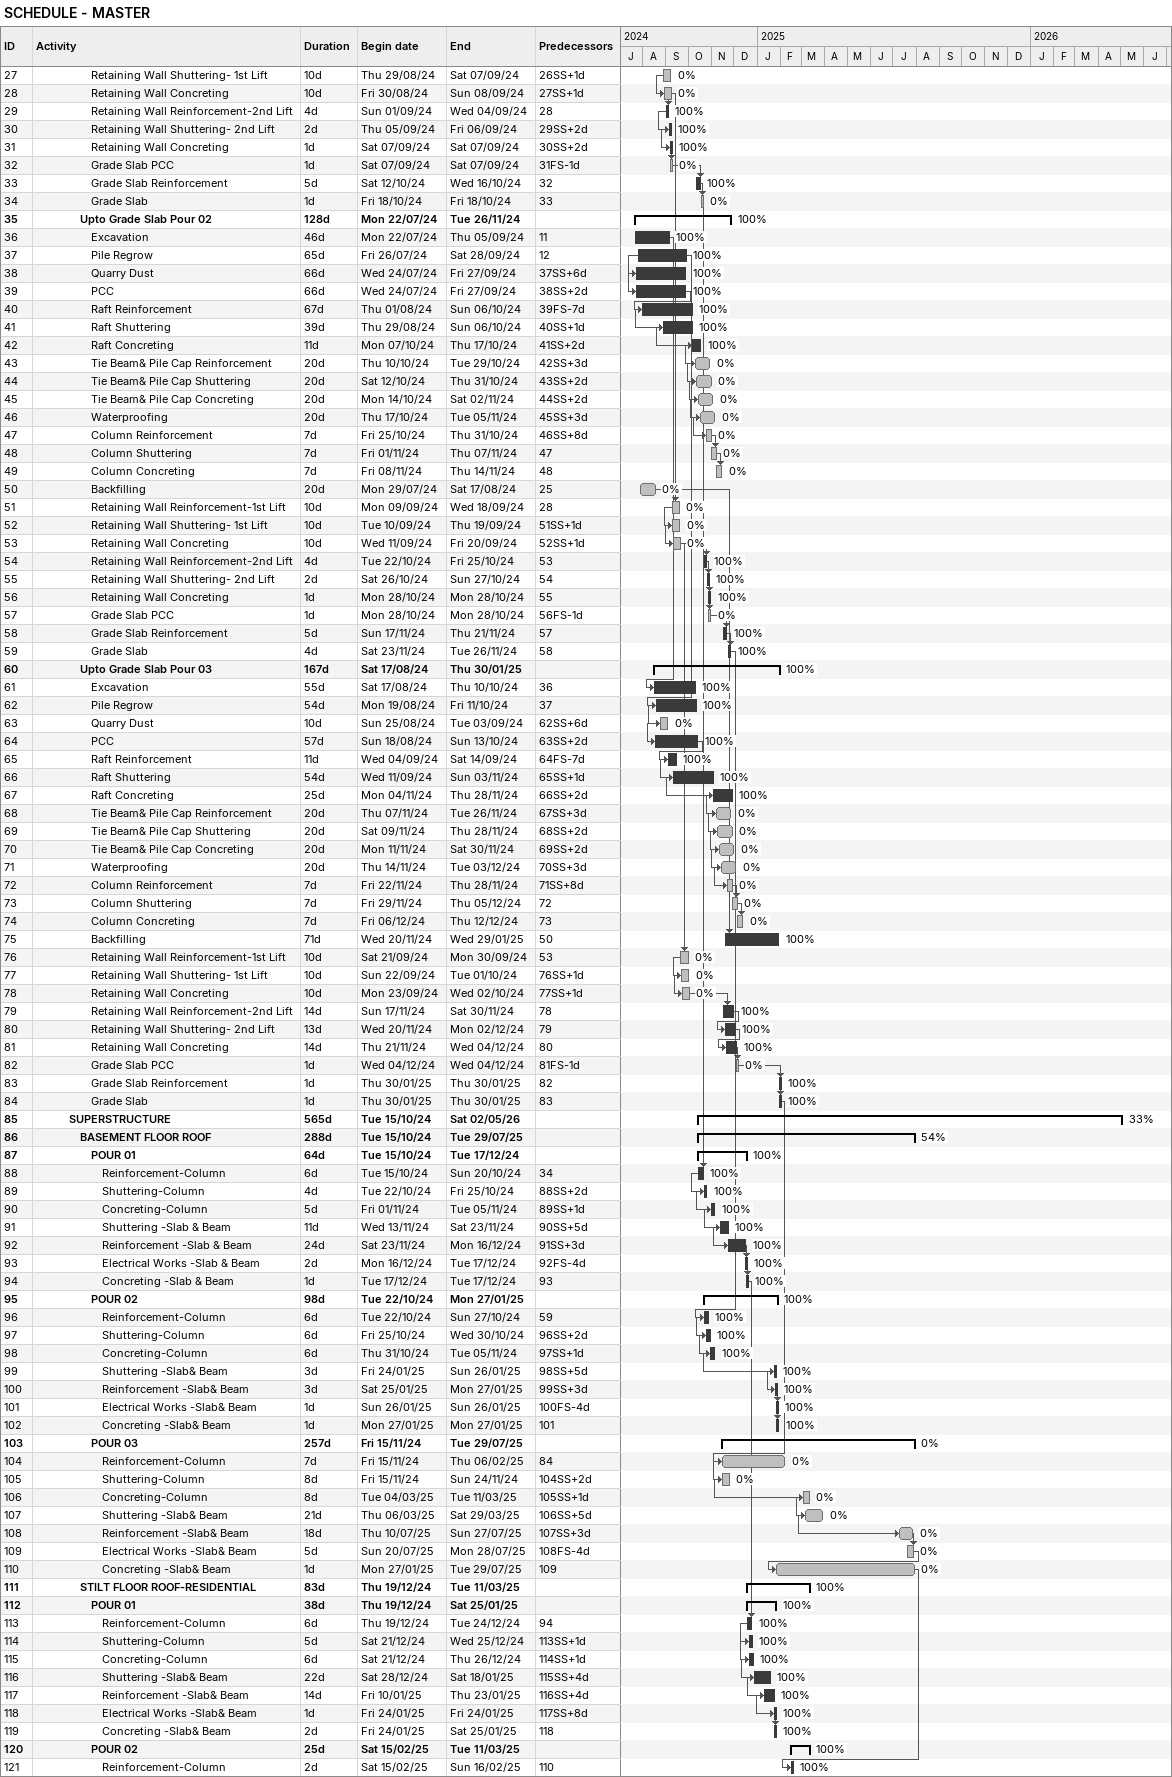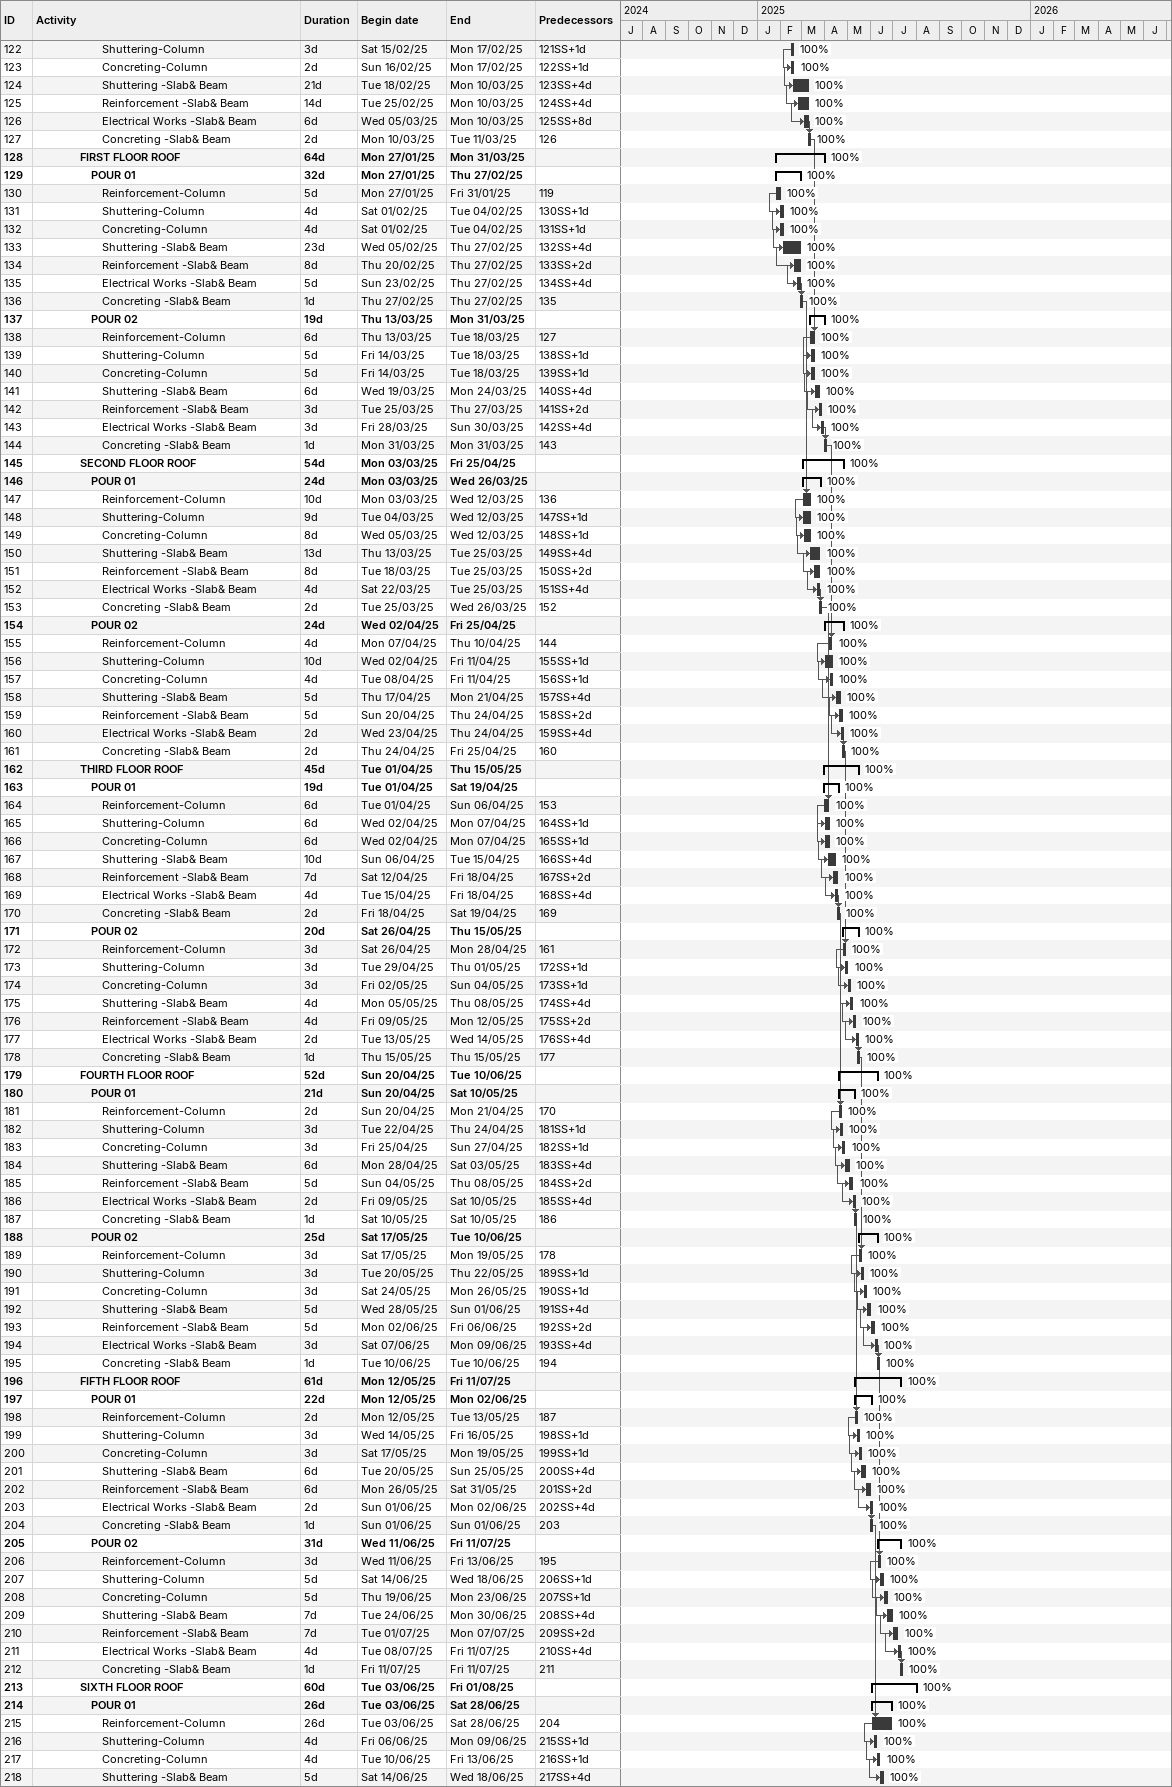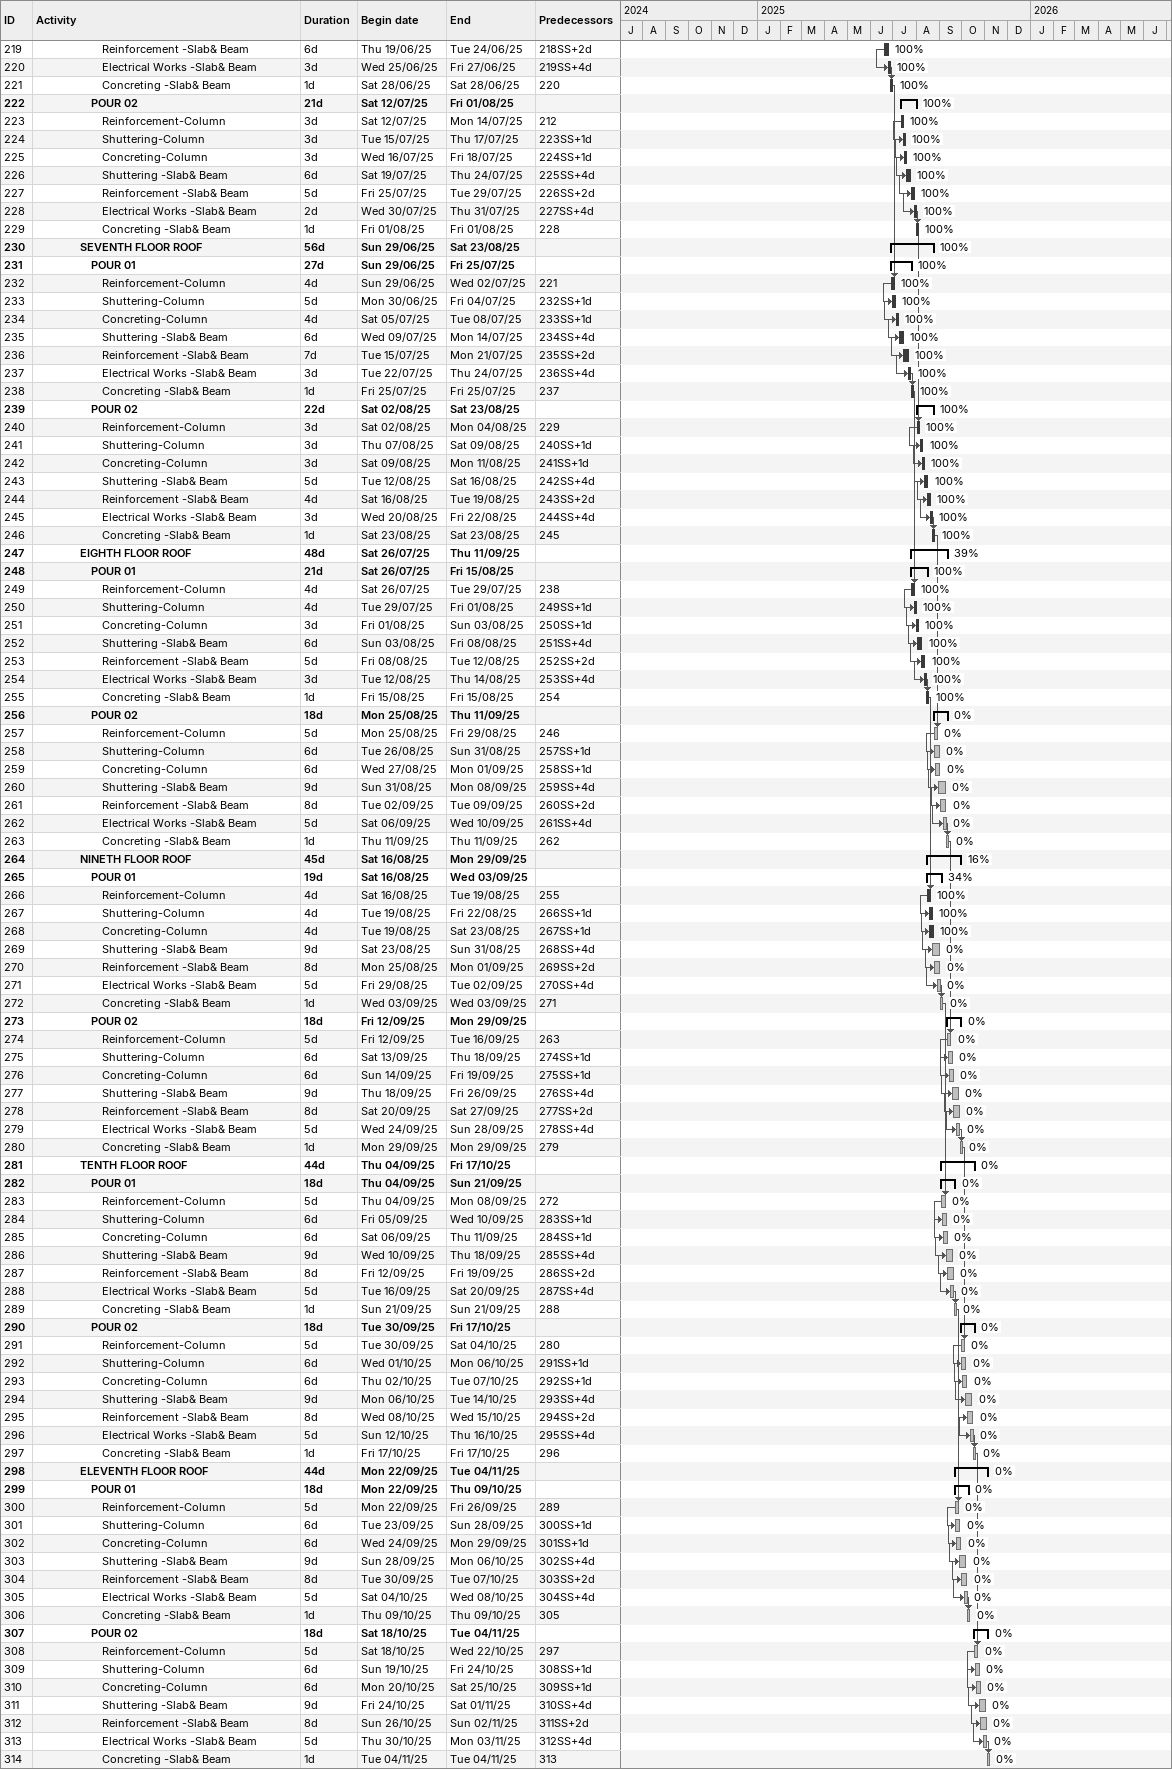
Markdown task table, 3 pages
SCHEDULE - MASTER

| ID | Level | Task | Duration | Start | Finish | Predecessors | % complete |
|---|---|---|---|---|---|---|---|
| 27 | 6 | Retaining Wall Shuttering- 1st Lift | 10d | 2024-08-29 | 2024-09-07 | 26SS+1d | 0 |
| 28 | 6 | Retaining Wall Concreting | 10d | 2024-08-30 | 2024-09-08 | 27SS+1d | 0 |
| 29 | 6 | Retaining Wall Reinforcement-2nd Lift | 4d | 2024-09-01 | 2024-09-04 | 28 | 100 |
| 30 | 6 | Retaining Wall Shuttering- 2nd Lift | 2d | 2024-09-05 | 2024-09-06 | 29SS+2d | 100 |
| 31 | 6 | Retaining Wall Concreting | 1d | 2024-09-07 | 2024-09-07 | 30SS+2d | 100 |
| 32 | 6 | Grade Slab PCC | 1d | 2024-09-07 | 2024-09-07 | 31FS-1d | 0 |
| 33 | 6 | Grade Slab Reinforcement | 5d | 2024-10-12 | 2024-10-16 | 32 | 100 |
| 34 | 6 | Grade Slab | 1d | 2024-10-18 | 2024-10-18 | 33 | 0 |
| 35 | 5 | **Upto Grade Slab Pour 02** | 128d | 2024-07-22 | 2024-11-26 |  | 100 |
| 36 | 6 | Excavation | 46d | 2024-07-22 | 2024-09-05 | 11 | 100 |
| 37 | 6 | Pile Regrow | 65d | 2024-07-26 | 2024-09-28 | 12 | 100 |
| 38 | 6 | Quarry Dust | 66d | 2024-07-24 | 2024-09-27 | 37SS+6d | 100 |
| 39 | 6 | PCC | 66d | 2024-07-24 | 2024-09-27 | 38SS+2d | 100 |
| 40 | 6 | Raft Reinforcement | 67d | 2024-08-01 | 2024-10-06 | 39FS-7d | 100 |
| 41 | 6 | Raft Shuttering | 39d | 2024-08-29 | 2024-10-06 | 40SS+1d | 100 |
| 42 | 6 | Raft Concreting | 11d | 2024-10-07 | 2024-10-17 | 41SS+2d | 100 |
| 43 | 6 | Tie Beam& Pile Cap Reinforcement | 20d | 2024-10-10 | 2024-10-29 | 42SS+3d | 0 |
| 44 | 6 | Tie Beam& Pile Cap Shuttering | 20d | 2024-10-12 | 2024-10-31 | 43SS+2d | 0 |
| 45 | 6 | Tie Beam& Pile Cap Concreting | 20d | 2024-10-14 | 2024-11-02 | 44SS+2d | 0 |
| 46 | 6 | Waterproofing | 20d | 2024-10-17 | 2024-11-05 | 45SS+3d | 0 |
| 47 | 6 | Column Reinforcement | 7d | 2024-10-25 | 2024-10-31 | 46SS+8d | 0 |
| 48 | 6 | Column Shuttering | 7d | 2024-11-01 | 2024-11-07 | 47 | 0 |
| 49 | 6 | Column Concreting | 7d | 2024-11-08 | 2024-11-14 | 48 | 0 |
| 50 | 6 | Backfilling | 20d | 2024-07-29 | 2024-08-17 | 25 | 0 |
| 51 | 6 | Retaining Wall Reinforcement-1st Lift | 10d | 2024-09-09 | 2024-09-18 | 28 | 0 |
| 52 | 6 | Retaining Wall Shuttering- 1st Lift | 10d | 2024-09-10 | 2024-09-19 | 51SS+1d | 0 |
| 53 | 6 | Retaining Wall Concreting | 10d | 2024-09-11 | 2024-09-20 | 52SS+1d | 0 |
| 54 | 6 | Retaining Wall Reinforcement-2nd Lift | 4d | 2024-10-22 | 2024-10-25 | 53 | 100 |
| 55 | 6 | Retaining Wall Shuttering- 2nd Lift | 2d | 2024-10-26 | 2024-10-27 | 54 | 100 |
| 56 | 6 | Retaining Wall Concreting | 1d | 2024-10-28 | 2024-10-28 | 55 | 100 |
| 57 | 6 | Grade Slab PCC | 1d | 2024-10-28 | 2024-10-28 | 56FS-1d | 0 |
| 58 | 6 | Grade Slab Reinforcement | 5d | 2024-11-17 | 2024-11-21 | 57 | 100 |
| 59 | 6 | Grade Slab | 4d | 2024-11-23 | 2024-11-26 | 58 | 100 |
| 60 | 5 | **Upto Grade Slab Pour 03** | 167d | 2024-08-17 | 2025-01-30 |  | 100 |
| 61 | 6 | Excavation | 55d | 2024-08-17 | 2024-10-10 | 36 | 100 |
| 62 | 6 | Pile Regrow | 54d | 2024-08-19 | 2024-10-11 | 37 | 100 |
| 63 | 6 | Quarry Dust | 10d | 2024-08-25 | 2024-09-03 | 62SS+6d | 0 |
| 64 | 6 | PCC | 57d | 2024-08-18 | 2024-10-13 | 63SS+2d | 100 |
| 65 | 6 | Raft Reinforcement | 11d | 2024-09-04 | 2024-09-14 | 64FS-7d | 100 |
| 66 | 6 | Raft Shuttering | 54d | 2024-09-11 | 2024-11-03 | 65SS+1d | 100 |
| 67 | 6 | Raft Concreting | 25d | 2024-11-04 | 2024-11-28 | 66SS+2d | 100 |
| 68 | 6 | Tie Beam& Pile Cap Reinforcement | 20d | 2024-11-07 | 2024-11-26 | 67SS+3d | 0 |
| 69 | 6 | Tie Beam& Pile Cap Shuttering | 20d | 2024-11-09 | 2024-11-28 | 68SS+2d | 0 |
| 70 | 6 | Tie Beam& Pile Cap Concreting | 20d | 2024-11-11 | 2024-11-30 | 69SS+2d | 0 |
| 71 | 6 | Waterproofing | 20d | 2024-11-14 | 2024-12-03 | 70SS+3d | 0 |
| 72 | 6 | Column Reinforcement | 7d | 2024-11-22 | 2024-11-28 | 71SS+8d | 0 |
| 73 | 6 | Column Shuttering | 7d | 2024-11-29 | 2024-12-05 | 72 | 0 |
| 74 | 6 | Column Concreting | 7d | 2024-12-06 | 2024-12-12 | 73 | 0 |
| 75 | 6 | Backfilling | 71d | 2024-11-20 | 2025-01-29 | 50 | 100 |
| 76 | 6 | Retaining Wall Reinforcement-1st Lift | 10d | 2024-09-21 | 2024-09-30 | 53 | 0 |
| 77 | 6 | Retaining Wall Shuttering- 1st Lift | 10d | 2024-09-22 | 2024-10-01 | 76SS+1d | 0 |
| 78 | 6 | Retaining Wall Concreting | 10d | 2024-09-23 | 2024-10-02 | 77SS+1d | 0 |
| 79 | 6 | Retaining Wall Reinforcement-2nd Lift | 14d | 2024-11-17 | 2024-11-30 | 78 | 100 |
| 80 | 6 | Retaining Wall Shuttering- 2nd Lift | 13d | 2024-11-20 | 2024-12-02 | 79 | 100 |
| 81 | 6 | Retaining Wall Concreting | 14d | 2024-11-21 | 2024-12-04 | 80 | 100 |
| 82 | 6 | Grade Slab PCC | 1d | 2024-12-04 | 2024-12-04 | 81FS-1d | 0 |
| 83 | 6 | Grade Slab Reinforcement | 1d | 2025-01-30 | 2025-01-30 | 82 | 100 |
| 84 | 6 | Grade Slab | 1d | 2025-01-30 | 2025-01-30 | 83 | 100 |
| 85 | 4 | **SUPERSTRUCTURE** | 565d | 2024-10-15 | 2026-05-02 |  | 33 |
| 86 | 5 | **BASEMENT FLOOR ROOF** | 288d | 2024-10-15 | 2025-07-29 |  | 54 |
| 87 | 6 | **POUR 01** | 64d | 2024-10-15 | 2024-12-17 |  | 100 |
| 88 | 7 | Reinforcement-Column | 6d | 2024-10-15 | 2024-10-20 | 34 | 100 |
| 89 | 7 | Shuttering-Column | 4d | 2024-10-22 | 2024-10-25 | 88SS+2d | 100 |
| 90 | 7 | Concreting-Column | 5d | 2024-11-01 | 2024-11-05 | 89SS+1d | 100 |
| 91 | 7 | Shuttering -Slab & Beam | 11d | 2024-11-13 | 2024-11-23 | 90SS+5d | 100 |
| 92 | 7 | Reinforcement -Slab & Beam | 24d | 2024-11-23 | 2024-12-16 | 91SS+3d | 100 |
| 93 | 7 | Electrical Works -Slab & Beam | 2d | 2024-12-16 | 2024-12-17 | 92FS-4d | 100 |
| 94 | 7 | Concreting -Slab & Beam | 1d | 2024-12-17 | 2024-12-17 | 93 | 100 |
| 95 | 6 | **POUR 02** | 98d | 2024-10-22 | 2025-01-27 |  | 100 |
| 96 | 7 | Reinforcement-Column | 6d | 2024-10-22 | 2024-10-27 | 59 | 100 |
| 97 | 7 | Shuttering-Column | 6d | 2024-10-25 | 2024-10-30 | 96SS+2d | 100 |
| 98 | 7 | Concreting-Column | 6d | 2024-10-31 | 2024-11-05 | 97SS+1d | 100 |
| 99 | 7 | Shuttering -Slab& Beam | 3d | 2025-01-24 | 2025-01-26 | 98SS+5d | 100 |
| 100 | 7 | Reinforcement -Slab& Beam | 3d | 2025-01-25 | 2025-01-27 | 99SS+3d | 100 |
| 101 | 7 | Electrical Works -Slab& Beam | 1d | 2025-01-26 | 2025-01-26 | 100FS-4d | 100 |
| 102 | 7 | Concreting -Slab& Beam | 1d | 2025-01-27 | 2025-01-27 | 101 | 100 |
| 103 | 6 | **POUR 03** | 257d | 2024-11-15 | 2025-07-29 |  | 0 |
| 104 | 7 | Reinforcement-Column | 7d | 2024-11-15 | 2025-02-06 | 84 | 0 |
| 105 | 7 | Shuttering-Column | 8d | 2024-11-15 | 2024-11-24 | 104SS+2d | 0 |
| 106 | 7 | Concreting-Column | 8d | 2025-03-04 | 2025-03-11 | 105SS+1d | 0 |
| 107 | 7 | Shuttering -Slab& Beam | 21d | 2025-03-06 | 2025-03-29 | 106SS+5d | 0 |
| 108 | 7 | Reinforcement -Slab& Beam | 18d | 2025-07-10 | 2025-07-27 | 107SS+3d | 0 |
| 109 | 7 | Electrical Works -Slab& Beam | 5d | 2025-07-20 | 2025-07-28 | 108FS-4d | 0 |
| 110 | 7 | Concreting -Slab& Beam | 1d | 2025-01-27 | 2025-07-29 | 109 | 0 |
| 111 | 5 | **STILT FLOOR ROOF-RESIDENTIAL** | 83d | 2024-12-19 | 2025-03-11 |  | 100 |
| 112 | 6 | **POUR 01** | 38d | 2024-12-19 | 2025-01-25 |  | 100 |
| 113 | 7 | Reinforcement-Column | 6d | 2024-12-19 | 2024-12-24 | 94 | 100 |
| 114 | 7 | Shuttering-Column | 5d | 2024-12-21 | 2024-12-25 | 113SS+1d | 100 |
| 115 | 7 | Concreting-Column | 6d | 2024-12-21 | 2024-12-26 | 114SS+1d | 100 |
| 116 | 7 | Shuttering -Slab& Beam | 22d | 2024-12-28 | 2025-01-18 | 115SS+4d | 100 |
| 117 | 7 | Reinforcement -Slab& Beam | 14d | 2025-01-10 | 2025-01-23 | 116SS+4d | 100 |
| 118 | 7 | Electrical Works -Slab& Beam | 1d | 2025-01-24 | 2025-01-24 | 117SS+8d | 100 |
| 119 | 7 | Concreting -Slab& Beam | 2d | 2025-01-24 | 2025-01-25 | 118 | 100 |
| 120 | 6 | **POUR 02** | 25d | 2025-02-15 | 2025-03-11 |  | 100 |
| 121 | 7 | Reinforcement-Column | 2d | 2025-02-15 | 2025-02-16 | 110 | 100 |
| 122 | 7 | Shuttering-Column | 3d | 2025-02-15 | 2025-02-17 | 121SS+1d | 100 |
| 123 | 7 | Concreting-Column | 2d | 2025-02-16 | 2025-02-17 | 122SS+1d | 100 |
| 124 | 7 | Shuttering -Slab& Beam | 21d | 2025-02-18 | 2025-03-10 | 123SS+4d | 100 |
| 125 | 7 | Reinforcement -Slab& Beam | 14d | 2025-02-25 | 2025-03-10 | 124SS+4d | 100 |
| 126 | 7 | Electrical Works -Slab& Beam | 6d | 2025-03-05 | 2025-03-10 | 125SS+8d | 100 |
| 127 | 7 | Concreting -Slab& Beam | 2d | 2025-03-10 | 2025-03-11 | 126 | 100 |
| 128 | 5 | **FIRST FLOOR ROOF** | 64d | 2025-01-27 | 2025-03-31 |  | 100 |
| 129 | 6 | **POUR 01** | 32d | 2025-01-27 | 2025-02-27 |  | 100 |
| 130 | 7 | Reinforcement-Column | 5d | 2025-01-27 | 2025-01-31 | 119 | 100 |
| 131 | 7 | Shuttering-Column | 4d | 2025-02-01 | 2025-02-04 | 130SS+1d | 100 |
| 132 | 7 | Concreting-Column | 4d | 2025-02-01 | 2025-02-04 | 131SS+1d | 100 |
| 133 | 7 | Shuttering -Slab& Beam | 23d | 2025-02-05 | 2025-02-27 | 132SS+4d | 100 |
| 134 | 7 | Reinforcement -Slab& Beam | 8d | 2025-02-20 | 2025-02-27 | 133SS+2d | 100 |
| 135 | 7 | Electrical Works -Slab& Beam | 5d | 2025-02-23 | 2025-02-27 | 134SS+4d | 100 |
| 136 | 7 | Concreting -Slab& Beam | 1d | 2025-02-27 | 2025-02-27 | 135 | 100 |
| 137 | 6 | **POUR 02** | 19d | 2025-03-13 | 2025-03-31 |  | 100 |
| 138 | 7 | Reinforcement-Column | 6d | 2025-03-13 | 2025-03-18 | 127 | 100 |
| 139 | 7 | Shuttering-Column | 5d | 2025-03-14 | 2025-03-18 | 138SS+1d | 100 |
| 140 | 7 | Concreting-Column | 5d | 2025-03-14 | 2025-03-18 | 139SS+1d | 100 |
| 141 | 7 | Shuttering -Slab& Beam | 6d | 2025-03-19 | 2025-03-24 | 140SS+4d | 100 |
| 142 | 7 | Reinforcement -Slab& Beam | 3d | 2025-03-25 | 2025-03-27 | 141SS+2d | 100 |
| 143 | 7 | Electrical Works -Slab& Beam | 3d | 2025-03-28 | 2025-03-30 | 142SS+4d | 100 |
| 144 | 7 | Concreting -Slab& Beam | 1d | 2025-03-31 | 2025-03-31 | 143 | 100 |
| 145 | 5 | **SECOND FLOOR ROOF** | 54d | 2025-03-03 | 2025-04-25 |  | 100 |
| 146 | 6 | **POUR 01** | 24d | 2025-03-03 | 2025-03-26 |  | 100 |
| 147 | 7 | Reinforcement-Column | 10d | 2025-03-03 | 2025-03-12 | 136 | 100 |
| 148 | 7 | Shuttering-Column | 9d | 2025-03-04 | 2025-03-12 | 147SS+1d | 100 |
| 149 | 7 | Concreting-Column | 8d | 2025-03-05 | 2025-03-12 | 148SS+1d | 100 |
| 150 | 7 | Shuttering -Slab& Beam | 13d | 2025-03-13 | 2025-03-25 | 149SS+4d | 100 |
| 151 | 7 | Reinforcement -Slab& Beam | 8d | 2025-03-18 | 2025-03-25 | 150SS+2d | 100 |
| 152 | 7 | Electrical Works -Slab& Beam | 4d | 2025-03-22 | 2025-03-25 | 151SS+4d | 100 |
| 153 | 7 | Concreting -Slab& Beam | 2d | 2025-03-25 | 2025-03-26 | 152 | 100 |
| 154 | 6 | **POUR 02** | 24d | 2025-04-02 | 2025-04-25 |  | 100 |
| 155 | 7 | Reinforcement-Column | 4d | 2025-04-07 | 2025-04-10 | 144 | 100 |
| 156 | 7 | Shuttering-Column | 10d | 2025-04-02 | 2025-04-11 | 155SS+1d | 100 |
| 157 | 7 | Concreting-Column | 4d | 2025-04-08 | 2025-04-11 | 156SS+1d | 100 |
| 158 | 7 | Shuttering -Slab& Beam | 5d | 2025-04-17 | 2025-04-21 | 157SS+4d | 100 |
| 159 | 7 | Reinforcement -Slab& Beam | 5d | 2025-04-20 | 2025-04-24 | 158SS+2d | 100 |
| 160 | 7 | Electrical Works -Slab& Beam | 2d | 2025-04-23 | 2025-04-24 | 159SS+4d | 100 |
| 161 | 7 | Concreting -Slab& Beam | 2d | 2025-04-24 | 2025-04-25 | 160 | 100 |
| 162 | 5 | **THIRD FLOOR ROOF** | 45d | 2025-04-01 | 2025-05-15 |  | 100 |
| 163 | 6 | **POUR 01** | 19d | 2025-04-01 | 2025-04-19 |  | 100 |
| 164 | 7 | Reinforcement-Column | 6d | 2025-04-01 | 2025-04-06 | 153 | 100 |
| 165 | 7 | Shuttering-Column | 6d | 2025-04-02 | 2025-04-07 | 164SS+1d | 100 |
| 166 | 7 | Concreting-Column | 6d | 2025-04-02 | 2025-04-07 | 165SS+1d | 100 |
| 167 | 7 | Shuttering -Slab& Beam | 10d | 2025-04-06 | 2025-04-15 | 166SS+4d | 100 |
| 168 | 7 | Reinforcement -Slab& Beam | 7d | 2025-04-12 | 2025-04-18 | 167SS+2d | 100 |
| 169 | 7 | Electrical Works -Slab& Beam | 4d | 2025-04-15 | 2025-04-18 | 168SS+4d | 100 |
| 170 | 7 | Concreting -Slab& Beam | 2d | 2025-04-18 | 2025-04-19 | 169 | 100 |
| 171 | 6 | **POUR 02** | 20d | 2025-04-26 | 2025-05-15 |  | 100 |
| 172 | 7 | Reinforcement-Column | 3d | 2025-04-26 | 2025-04-28 | 161 | 100 |
| 173 | 7 | Shuttering-Column | 3d | 2025-04-29 | 2025-05-01 | 172SS+1d | 100 |
| 174 | 7 | Concreting-Column | 3d | 2025-05-02 | 2025-05-04 | 173SS+1d | 100 |
| 175 | 7 | Shuttering -Slab& Beam | 4d | 2025-05-05 | 2025-05-08 | 174SS+4d | 100 |
| 176 | 7 | Reinforcement -Slab& Beam | 4d | 2025-05-09 | 2025-05-12 | 175SS+2d | 100 |
| 177 | 7 | Electrical Works -Slab& Beam | 2d | 2025-05-13 | 2025-05-14 | 176SS+4d | 100 |
| 178 | 7 | Concreting -Slab& Beam | 1d | 2025-05-15 | 2025-05-15 | 177 | 100 |
| 179 | 5 | **FOURTH FLOOR ROOF** | 52d | 2025-04-20 | 2025-06-10 |  | 100 |
| 180 | 6 | **POUR 01** | 21d | 2025-04-20 | 2025-05-10 |  | 100 |
| 181 | 7 | Reinforcement-Column | 2d | 2025-04-20 | 2025-04-21 | 170 | 100 |
| 182 | 7 | Shuttering-Column | 3d | 2025-04-22 | 2025-04-24 | 181SS+1d | 100 |
| 183 | 7 | Concreting-Column | 3d | 2025-04-25 | 2025-04-27 | 182SS+1d | 100 |
| 184 | 7 | Shuttering -Slab& Beam | 6d | 2025-04-28 | 2025-05-03 | 183SS+4d | 100 |
| 185 | 7 | Reinforcement -Slab& Beam | 5d | 2025-05-04 | 2025-05-08 | 184SS+2d | 100 |
| 186 | 7 | Electrical Works -Slab& Beam | 2d | 2025-05-09 | 2025-05-10 | 185SS+4d | 100 |
| 187 | 7 | Concreting -Slab& Beam | 1d | 2025-05-10 | 2025-05-10 | 186 | 100 |
| 188 | 6 | **POUR 02** | 25d | 2025-05-17 | 2025-06-10 |  | 100 |
| 189 | 7 | Reinforcement-Column | 3d | 2025-05-17 | 2025-05-19 | 178 | 100 |
| 190 | 7 | Shuttering-Column | 3d | 2025-05-20 | 2025-05-22 | 189SS+1d | 100 |
| 191 | 7 | Concreting-Column | 3d | 2025-05-24 | 2025-05-26 | 190SS+1d | 100 |
| 192 | 7 | Shuttering -Slab& Beam | 5d | 2025-05-28 | 2025-06-01 | 191SS+4d | 100 |
| 193 | 7 | Reinforcement -Slab& Beam | 5d | 2025-06-02 | 2025-06-06 | 192SS+2d | 100 |
| 194 | 7 | Electrical Works -Slab& Beam | 3d | 2025-06-07 | 2025-06-09 | 193SS+4d | 100 |
| 195 | 7 | Concreting -Slab& Beam | 1d | 2025-06-10 | 2025-06-10 | 194 | 100 |
| 196 | 5 | **FIFTH FLOOR ROOF** | 61d | 2025-05-12 | 2025-07-11 |  | 100 |
| 197 | 6 | **POUR 01** | 22d | 2025-05-12 | 2025-06-02 |  | 100 |
| 198 | 7 | Reinforcement-Column | 2d | 2025-05-12 | 2025-05-13 | 187 | 100 |
| 199 | 7 | Shuttering-Column | 3d | 2025-05-14 | 2025-05-16 | 198SS+1d | 100 |
| 200 | 7 | Concreting-Column | 3d | 2025-05-17 | 2025-05-19 | 199SS+1d | 100 |
| 201 | 7 | Shuttering -Slab& Beam | 6d | 2025-05-20 | 2025-05-25 | 200SS+4d | 100 |
| 202 | 7 | Reinforcement -Slab& Beam | 6d | 2025-05-26 | 2025-05-31 | 201SS+2d | 100 |
| 203 | 7 | Electrical Works -Slab& Beam | 2d | 2025-06-01 | 2025-06-02 | 202SS+4d | 100 |
| 204 | 7 | Concreting -Slab& Beam | 1d | 2025-06-01 | 2025-06-01 | 203 | 100 |
| 205 | 6 | **POUR 02** | 31d | 2025-06-11 | 2025-07-11 |  | 100 |
| 206 | 7 | Reinforcement-Column | 3d | 2025-06-11 | 2025-06-13 | 195 | 100 |
| 207 | 7 | Shuttering-Column | 5d | 2025-06-14 | 2025-06-18 | 206SS+1d | 100 |
| 208 | 7 | Concreting-Column | 5d | 2025-06-19 | 2025-06-23 | 207SS+1d | 100 |
| 209 | 7 | Shuttering -Slab& Beam | 7d | 2025-06-24 | 2025-06-30 | 208SS+4d | 100 |
| 210 | 7 | Reinforcement -Slab& Beam | 7d | 2025-07-01 | 2025-07-07 | 209SS+2d | 100 |
| 211 | 7 | Electrical Works -Slab& Beam | 4d | 2025-07-08 | 2025-07-11 | 210SS+4d | 100 |
| 212 | 7 | Concreting -Slab& Beam | 1d | 2025-07-11 | 2025-07-11 | 211 | 100 |
| 213 | 5 | **SIXTH FLOOR ROOF** | 60d | 2025-06-03 | 2025-08-01 |  | 100 |
| 214 | 6 | **POUR 01** | 26d | 2025-06-03 | 2025-06-28 |  | 100 |
| 215 | 7 | Reinforcement-Column | 26d | 2025-06-03 | 2025-06-28 | 204 | 100 |
| 216 | 7 | Shuttering-Column | 4d | 2025-06-06 | 2025-06-09 | 215SS+1d | 100 |
| 217 | 7 | Concreting-Column | 4d | 2025-06-10 | 2025-06-13 | 216SS+1d | 100 |
| 218 | 7 | Shuttering -Slab& Beam | 5d | 2025-06-14 | 2025-06-18 | 217SS+4d | 100 |
| 219 | 7 | Reinforcement -Slab& Beam | 6d | 2025-06-19 | 2025-06-24 | 218SS+2d | 100 |
| 220 | 7 | Electrical Works -Slab& Beam | 3d | 2025-06-25 | 2025-06-27 | 219SS+4d | 100 |
| 221 | 7 | Concreting -Slab& Beam | 1d | 2025-06-28 | 2025-06-28 | 220 | 100 |
| 222 | 6 | **POUR 02** | 21d | 2025-07-12 | 2025-08-01 |  | 100 |
| 223 | 7 | Reinforcement-Column | 3d | 2025-07-12 | 2025-07-14 | 212 | 100 |
| 224 | 7 | Shuttering-Column | 3d | 2025-07-15 | 2025-07-17 | 223SS+1d | 100 |
| 225 | 7 | Concreting-Column | 3d | 2025-07-16 | 2025-07-18 | 224SS+1d | 100 |
| 226 | 7 | Shuttering -Slab& Beam | 6d | 2025-07-19 | 2025-07-24 | 225SS+4d | 100 |
| 227 | 7 | Reinforcement -Slab& Beam | 5d | 2025-07-25 | 2025-07-29 | 226SS+2d | 100 |
| 228 | 7 | Electrical Works -Slab& Beam | 2d | 2025-07-30 | 2025-07-31 | 227SS+4d | 100 |
| 229 | 7 | Concreting -Slab& Beam | 1d | 2025-08-01 | 2025-08-01 | 228 | 100 |
| 230 | 5 | **SEVENTH FLOOR ROOF** | 56d | 2025-06-29 | 2025-08-23 |  | 100 |
| 231 | 6 | **POUR 01** | 27d | 2025-06-29 | 2025-07-25 |  | 100 |
| 232 | 7 | Reinforcement-Column | 4d | 2025-06-29 | 2025-07-02 | 221 | 100 |
| 233 | 7 | Shuttering-Column | 5d | 2025-06-30 | 2025-07-04 | 232SS+1d | 100 |
| 234 | 7 | Concreting-Column | 4d | 2025-07-05 | 2025-07-08 | 233SS+1d | 100 |
| 235 | 7 | Shuttering -Slab& Beam | 6d | 2025-07-09 | 2025-07-14 | 234SS+4d | 100 |
| 236 | 7 | Reinforcement -Slab& Beam | 7d | 2025-07-15 | 2025-07-21 | 235SS+2d | 100 |
| 237 | 7 | Electrical Works -Slab& Beam | 3d | 2025-07-22 | 2025-07-24 | 236SS+4d | 100 |
| 238 | 7 | Concreting -Slab& Beam | 1d | 2025-07-25 | 2025-07-25 | 237 | 100 |
| 239 | 6 | **POUR 02** | 22d | 2025-08-02 | 2025-08-23 |  | 100 |
| 240 | 7 | Reinforcement-Column | 3d | 2025-08-02 | 2025-08-04 | 229 | 100 |
| 241 | 7 | Shuttering-Column | 3d | 2025-08-07 | 2025-08-09 | 240SS+1d | 100 |
| 242 | 7 | Concreting-Column | 3d | 2025-08-09 | 2025-08-11 | 241SS+1d | 100 |
| 243 | 7 | Shuttering -Slab& Beam | 5d | 2025-08-12 | 2025-08-16 | 242SS+4d | 100 |
| 244 | 7 | Reinforcement -Slab& Beam | 4d | 2025-08-16 | 2025-08-19 | 243SS+2d | 100 |
| 245 | 7 | Electrical Works -Slab& Beam | 3d | 2025-08-20 | 2025-08-22 | 244SS+4d | 100 |
| 246 | 7 | Concreting -Slab& Beam | 1d | 2025-08-23 | 2025-08-23 | 245 | 100 |
| 247 | 5 | **EIGHTH FLOOR ROOF** | 48d | 2025-07-26 | 2025-09-11 |  | 39 |
| 248 | 6 | **POUR 01** | 21d | 2025-07-26 | 2025-08-15 |  | 100 |
| 249 | 7 | Reinforcement-Column | 4d | 2025-07-26 | 2025-07-29 | 238 | 100 |
| 250 | 7 | Shuttering-Column | 4d | 2025-07-29 | 2025-08-01 | 249SS+1d | 100 |
| 251 | 7 | Concreting-Column | 3d | 2025-08-01 | 2025-08-03 | 250SS+1d | 100 |
| 252 | 7 | Shuttering -Slab& Beam | 6d | 2025-08-03 | 2025-08-08 | 251SS+4d | 100 |
| 253 | 7 | Reinforcement -Slab& Beam | 5d | 2025-08-08 | 2025-08-12 | 252SS+2d | 100 |
| 254 | 7 | Electrical Works -Slab& Beam | 3d | 2025-08-12 | 2025-08-14 | 253SS+4d | 100 |
| 255 | 7 | Concreting -Slab& Beam | 1d | 2025-08-15 | 2025-08-15 | 254 | 100 |
| 256 | 6 | **POUR 02** | 18d | 2025-08-25 | 2025-09-11 |  | 0 |
| 257 | 7 | Reinforcement-Column | 5d | 2025-08-25 | 2025-08-29 | 246 | 0 |
| 258 | 7 | Shuttering-Column | 6d | 2025-08-26 | 2025-08-31 | 257SS+1d | 0 |
| 259 | 7 | Concreting-Column | 6d | 2025-08-27 | 2025-09-01 | 258SS+1d | 0 |
| 260 | 7 | Shuttering -Slab& Beam | 9d | 2025-08-31 | 2025-09-08 | 259SS+4d | 0 |
| 261 | 7 | Reinforcement -Slab& Beam | 8d | 2025-09-02 | 2025-09-09 | 260SS+2d | 0 |
| 262 | 7 | Electrical Works -Slab& Beam | 5d | 2025-09-06 | 2025-09-10 | 261SS+4d | 0 |
| 263 | 7 | Concreting -Slab& Beam | 1d | 2025-09-11 | 2025-09-11 | 262 | 0 |
| 264 | 5 | **NINETH FLOOR ROOF** | 45d | 2025-08-16 | 2025-09-29 |  | 16 |
| 265 | 6 | **POUR 01** | 19d | 2025-08-16 | 2025-09-03 |  | 34 |
| 266 | 7 | Reinforcement-Column | 4d | 2025-08-16 | 2025-08-19 | 255 | 100 |
| 267 | 7 | Shuttering-Column | 4d | 2025-08-19 | 2025-08-22 | 266SS+1d | 100 |
| 268 | 7 | Concreting-Column | 4d | 2025-08-19 | 2025-08-23 | 267SS+1d | 100 |
| 269 | 7 | Shuttering -Slab& Beam | 9d | 2025-08-23 | 2025-08-31 | 268SS+4d | 0 |
| 270 | 7 | Reinforcement -Slab& Beam | 8d | 2025-08-25 | 2025-09-01 | 269SS+2d | 0 |
| 271 | 7 | Electrical Works -Slab& Beam | 5d | 2025-08-29 | 2025-09-02 | 270SS+4d | 0 |
| 272 | 7 | Concreting -Slab& Beam | 1d | 2025-09-03 | 2025-09-03 | 271 | 0 |
| 273 | 6 | **POUR 02** | 18d | 2025-09-12 | 2025-09-29 |  | 0 |
| 274 | 7 | Reinforcement-Column | 5d | 2025-09-12 | 2025-09-16 | 263 | 0 |
| 275 | 7 | Shuttering-Column | 6d | 2025-09-13 | 2025-09-18 | 274SS+1d | 0 |
| 276 | 7 | Concreting-Column | 6d | 2025-09-14 | 2025-09-19 | 275SS+1d | 0 |
| 277 | 7 | Shuttering -Slab& Beam | 9d | 2025-09-18 | 2025-09-26 | 276SS+4d | 0 |
| 278 | 7 | Reinforcement -Slab& Beam | 8d | 2025-09-20 | 2025-09-27 | 277SS+2d | 0 |
| 279 | 7 | Electrical Works -Slab& Beam | 5d | 2025-09-24 | 2025-09-28 | 278SS+4d | 0 |
| 280 | 7 | Concreting -Slab& Beam | 1d | 2025-09-29 | 2025-09-29 | 279 | 0 |
| 281 | 5 | **TENTH FLOOR ROOF** | 44d | 2025-09-04 | 2025-10-17 |  | 0 |
| 282 | 6 | **POUR 01** | 18d | 2025-09-04 | 2025-09-21 |  | 0 |
| 283 | 7 | Reinforcement-Column | 5d | 2025-09-04 | 2025-09-08 | 272 | 0 |
| 284 | 7 | Shuttering-Column | 6d | 2025-09-05 | 2025-09-10 | 283SS+1d | 0 |
| 285 | 7 | Concreting-Column | 6d | 2025-09-06 | 2025-09-11 | 284SS+1d | 0 |
| 286 | 7 | Shuttering -Slab& Beam | 9d | 2025-09-10 | 2025-09-18 | 285SS+4d | 0 |
| 287 | 7 | Reinforcement -Slab& Beam | 8d | 2025-09-12 | 2025-09-19 | 286SS+2d | 0 |
| 288 | 7 | Electrical Works -Slab& Beam | 5d | 2025-09-16 | 2025-09-20 | 287SS+4d | 0 |
| 289 | 7 | Concreting -Slab& Beam | 1d | 2025-09-21 | 2025-09-21 | 288 | 0 |
| 290 | 6 | **POUR 02** | 18d | 2025-09-30 | 2025-10-17 |  | 0 |
| 291 | 7 | Reinforcement-Column | 5d | 2025-09-30 | 2025-10-04 | 280 | 0 |
| 292 | 7 | Shuttering-Column | 6d | 2025-10-01 | 2025-10-06 | 291SS+1d | 0 |
| 293 | 7 | Concreting-Column | 6d | 2025-10-02 | 2025-10-07 | 292SS+1d | 0 |
| 294 | 7 | Shuttering -Slab& Beam | 9d | 2025-10-06 | 2025-10-14 | 293SS+4d | 0 |
| 295 | 7 | Reinforcement -Slab& Beam | 8d | 2025-10-08 | 2025-10-15 | 294SS+2d | 0 |
| 296 | 7 | Electrical Works -Slab& Beam | 5d | 2025-10-12 | 2025-10-16 | 295SS+4d | 0 |
| 297 | 7 | Concreting -Slab& Beam | 1d | 2025-10-17 | 2025-10-17 | 296 | 0 |
| 298 | 5 | **ELEVENTH FLOOR ROOF** | 44d | 2025-09-22 | 2025-11-04 |  | 0 |
| 299 | 6 | **POUR 01** | 18d | 2025-09-22 | 2025-10-09 |  | 0 |
| 300 | 7 | Reinforcement-Column | 5d | 2025-09-22 | 2025-09-26 | 289 | 0 |
| 301 | 7 | Shuttering-Column | 6d | 2025-09-23 | 2025-09-28 | 300SS+1d | 0 |
| 302 | 7 | Concreting-Column | 6d | 2025-09-24 | 2025-09-29 | 301SS+1d | 0 |
| 303 | 7 | Shuttering -Slab& Beam | 9d | 2025-09-28 | 2025-10-06 | 302SS+4d | 0 |
| 304 | 7 | Reinforcement -Slab& Beam | 8d | 2025-09-30 | 2025-10-07 | 303SS+2d | 0 |
| 305 | 7 | Electrical Works -Slab& Beam | 5d | 2025-10-04 | 2025-10-08 | 304SS+4d | 0 |
| 306 | 7 | Concreting -Slab& Beam | 1d | 2025-10-09 | 2025-10-09 | 305 | 0 |
| 307 | 6 | **POUR 02** | 18d | 2025-10-18 | 2025-11-04 |  | 0 |
| 308 | 7 | Reinforcement-Column | 5d | 2025-10-18 | 2025-10-22 | 297 | 0 |
| 309 | 7 | Shuttering-Column | 6d | 2025-10-19 | 2025-10-24 | 308SS+1d | 0 |
| 310 | 7 | Concreting-Column | 6d | 2025-10-20 | 2025-10-25 | 309SS+1d | 0 |
| 311 | 7 | Shuttering -Slab& Beam | 9d | 2025-10-24 | 2025-11-01 | 310SS+4d | 0 |
| 312 | 7 | Reinforcement -Slab& Beam | 8d | 2025-10-26 | 2025-11-02 | 311SS+2d | 0 |
| 313 | 7 | Electrical Works -Slab& Beam | 5d | 2025-10-30 | 2025-11-03 | 312SS+4d | 0 |
| 314 | 7 | Concreting -Slab& Beam | 1d | 2025-11-04 | 2025-11-04 | 313 | 0 |
